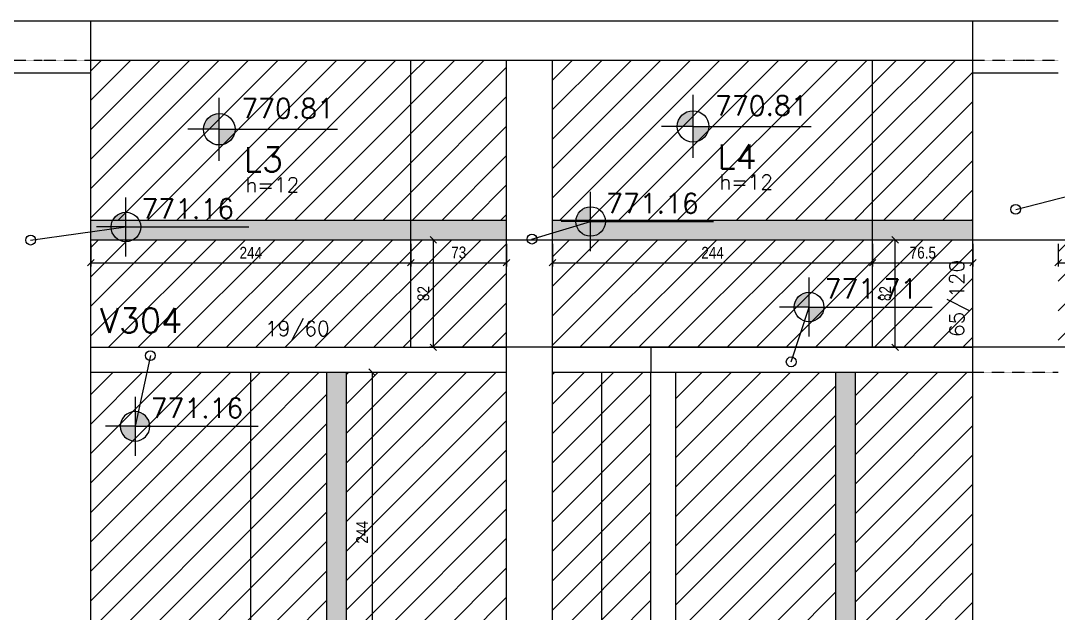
# Model space of a CAD drawing. Extents: x 8513 to 14085, y 1849 to 10799.
# Drawn here: x 10221 to 11012, y 5538 to 5990 of the extents above; entities that cross this region are included whole.
import ezdxf

# ---------------------------------------------------------------- set-up
doc = ezdxf.new("R2010")
doc.units = 0
doc.linetypes.add('FA_Tracejado', pattern=[0.25, 0.15, -0.1])
for name, color, linetype in [('COTA', 241, 'Continuous'), ('Painéis', 200, 'Continuous'), ('Pilares', 5, 'Continuous'), ('VIGAS', 3, 'Continuous'), ('Vázio', 240, 'Continuous')]:
    doc.layers.add(name, color=color, linetype=linetype)
for name, color, linetype, lineweight in [('EST-LAJE-TEXT', 7, 'Continuous', 9), ('EST-SIMB-Spot Elevations', 7, 'Continuous', 9), ('EST-VIGA-TEXT', 7, 'Continuous', 9), ('Hachura', 253, 'Continuous', 9), ('REAPROVEITAMENTO', 7, 'Continuous', 9)]:
    doc.layers.add(name, color=color, linetype=linetype, lineweight=lineweight)
doc.styles.add('COTA TECNICA-50', font='techl___.ttf', dxfattribs={"height": 9})
doc.styles.add('RomanS_IV50', font='romans_IV50.ttf', dxfattribs={"height": 11.25})
doc.styles.add('RomanS_IV50_B', font='', dxfattribs={"height": 18.75})
doc.styles.add('RomanS_IV50_B_1', font='', dxfattribs={"height": 22.5})
doc.styles.get('RomanS_IV50_B').set_extended_font_data('RomanS_IV50', bold=True)
doc.styles.get('RomanS_IV50_B_1').set_extended_font_data('RomanS_IV50', bold=True)
doc.dimstyles.new('PAINEL', dxfattribs={"dimtxt": 9, "dimasz": 5, "dimexe": 3, "dimexo": 3, "dimgap": 3, "dimtad": 1, "dimdec": 1, "dimzin": 12, "dimdsep": 46, "dimtxsty": 'COTA TECNICA-50', "dimblk": 'OBLIQUE', "dimcen": 0, "dimclrd": 4, "dimclre": 4, "dimclrt": 1, "dimadec": 1, "dimazin": 3, "dimtfac": 1, "dimtdec": 1, "dimtmove": 0, "dimatfit": 3, "dimldrblk": 'OBLIQUE', "dimfxl": 1, "dimtolj": 1, "dimtzin": 12, "dimarcsym": 0})
pattern_1 = [(45, (-181390.063, -29748.07), (-11.2253202, 11.2253202), [])]

# ---------------------------------------------------------------- blocks, each defined once
blk = doc.blocks.new('FA_Floor_TAG_SURVEY_R01 - NIV_TIT_H_TXT1__TXT2_Menor-2303205-BUSINESS')
at = {"layer": 'EST-LAJE-TEXT'}
h = blk.add_hatch(color=256, dxfattribs=at)
edge = h.paths.add_edge_path(flags=0)
edge.add_line((-0.28, 0.565), (-0.28, 0.405))
edge.add_line((-0.28, 0.405), (-0.44, 0.405))
edge.add_arc((-0.28, 0.405), 0.16, 90, 180, ccw=False)
h = blk.add_hatch(color=256, dxfattribs=at)
edge = h.paths.add_edge_path(flags=0)
edge.add_arc((-0.28, 0.405), 0.16, -90, 0, ccw=False)
edge.add_line((-0.28, 0.245), (-0.28, 0.405))
edge.add_line((-0.28, 0.405), (-0.12, 0.405))
for p, q in [((-0.28, 0.085), (-0.28, 0.725)), ((-0.28, 0.405), (-0.6, 0.405)), ((-0.28, 0.405), (0.92, 0.405))]:
    blk.add_line(p, q, dxfattribs=at)
blk.add_circle((-0.28, 0.405), 0.16, dxfattribs=at)
blk = doc.blocks.new('Spot Elevations - Nivel_Planta_MENOR-2363178-BUSINESS')
at = {"layer": 'EST-SIMB-Spot Elevations'}
h = blk.add_hatch(color=256, dxfattribs=at)
edge = h.paths.add_edge_path(flags=0)
edge.add_line((0, 0), (-0.15, 0))
edge.add_arc((0, 0), 0.15, 90, 180, ccw=False)
edge.add_line((0, 0.15), (0, 0))
h = blk.add_hatch(color=256, dxfattribs=at)
edge = h.paths.add_edge_path(flags=0)
edge.add_line((0, 0), (0.15, 0))
edge.add_arc((0, 0), 0.15, 270, 360, ccw=False)
edge.add_line((0, -0.15), (0, 0))
for p, q in [((0, -0.3), (0, 0.3)), ((0, 0), (1.25, 0)), ((0, 0), (-0.3, 0))]:
    blk.add_line(p, q, dxfattribs=at)
blk.add_circle((0, 0), 0.15, dxfattribs=at)
blk = doc.blocks.new('_Oblique')
at = {"color": 0, "linetype": 'ByBlock', "lineweight": -2}
blk.add_line((-0.5, -0.5), (0.5, 0.5), dxfattribs=at)
blk = doc.blocks.new('*D788')
at = {"layer": 'COTA', "color": 4, "lineweight": -2, "transparency": 16777216}
for p, q in [((10274.51, 5820.01), (10274.51, 5802.55)), ((10518.52, 5820.01), (10518.52, 5802.55)), ((10274.51, 5805.55), (10518.52, 5805.55))]:
    blk.add_line(p, q, dxfattribs=at)
at = {"layer": 'Defpoints', "color": 0, "transparency": 16777216}
for p in [(10274.51, 5823.01), (10518.52, 5823.01), (10518.52, 5805.55)]:
    blk.add_point(p, dxfattribs=at)
at = {"layer": 'COTA', "color": 4, "lineweight": -2, "transparency": 16777216, "xscale": 5, "yscale": 5, "zscale": 5, "rotation": 180}
blk.add_blockref('_Oblique', (10274.51, 5805.55), dxfattribs=at)
at = {"layer": 'COTA', "color": 4, "lineweight": -2, "transparency": 16777216, "xscale": 5, "yscale": 5, "zscale": 5}
blk.add_blockref('_Oblique', (10518.52, 5805.55), dxfattribs=at)
at = {"layer": 'COTA', "color": 1, "transparency": 16777216, "insert": (10396.52, 5813.11), "char_height": 9, "attachment_point": 5, "style": 'COTA TECNICA-50'}
blk.add_mtext('\\A1;244', dxfattribs=at)
blk = doc.blocks.new('*D789')
at = {"layer": 'COTA', "color": 4, "lineweight": -2, "transparency": 16777216}
for p, q in [((10518.52, 5820.01), (10518.52, 5802.55)), ((10591.51, 5820.01), (10591.51, 5802.55)), ((10518.52, 5805.55), (10591.51, 5805.55))]:
    blk.add_line(p, q, dxfattribs=at)
at = {"layer": 'Defpoints', "color": 0, "transparency": 16777216}
for p in [(10518.52, 5823.01), (10591.51, 5823.01), (10591.51, 5805.55)]:
    blk.add_point(p, dxfattribs=at)
at = {"layer": 'COTA', "color": 4, "lineweight": -2, "transparency": 16777216, "xscale": 5, "yscale": 5, "zscale": 5, "rotation": 180}
blk.add_blockref('_Oblique', (10518.52, 5805.55), dxfattribs=at)
at = {"layer": 'COTA', "color": 4, "lineweight": -2, "transparency": 16777216, "xscale": 5, "yscale": 5, "zscale": 5}
blk.add_blockref('_Oblique', (10591.51, 5805.55), dxfattribs=at)
at = {"layer": 'COTA', "color": 1, "transparency": 16777216, "insert": (10555.02, 5813.25), "char_height": 9, "attachment_point": 5, "style": 'COTA TECNICA-50'}
blk.add_mtext('\\A1;73', dxfattribs=at)
blk = doc.blocks.new('*D790')
at = {"layer": 'COTA', "color": 4, "lineweight": -2, "transparency": 16777216}
for p, q in [((10626.51, 5820.01), (10626.51, 5802.55)), ((10870.52, 5820.01), (10870.52, 5802.55)), ((10626.51, 5805.55), (10870.52, 5805.55))]:
    blk.add_line(p, q, dxfattribs=at)
at = {"layer": 'Defpoints', "color": 0, "transparency": 16777216}
for p in [(10626.51, 5823.01), (10870.52, 5823.01), (10870.52, 5805.55)]:
    blk.add_point(p, dxfattribs=at)
at = {"layer": 'COTA', "color": 4, "lineweight": -2, "transparency": 16777216, "xscale": 5, "yscale": 5, "zscale": 5, "rotation": 180}
blk.add_blockref('_Oblique', (10626.51, 5805.55), dxfattribs=at)
at = {"layer": 'COTA', "color": 4, "lineweight": -2, "transparency": 16777216, "xscale": 5, "yscale": 5, "zscale": 5}
blk.add_blockref('_Oblique', (10870.52, 5805.55), dxfattribs=at)
at = {"layer": 'COTA', "color": 1, "transparency": 16777216, "insert": (10748.52, 5813.11), "char_height": 9, "attachment_point": 5, "style": 'COTA TECNICA-50'}
blk.add_mtext('\\A1;244', dxfattribs=at)
blk = doc.blocks.new('*D791')
at = {"layer": 'COTA', "color": 4, "lineweight": -2, "transparency": 16777216}
for p, q in [((10870.52, 5820.01), (10870.52, 5802.55)), ((10947.01, 5820.01), (10947.01, 5802.55)), ((10870.52, 5805.55), (10947.01, 5805.55))]:
    blk.add_line(p, q, dxfattribs=at)
at = {"layer": 'Defpoints', "color": 0, "transparency": 16777216}
for p in [(10870.52, 5823.01), (10947.01, 5823.01), (10947.01, 5805.55)]:
    blk.add_point(p, dxfattribs=at)
at = {"layer": 'COTA', "color": 4, "lineweight": -2, "transparency": 16777216, "xscale": 5, "yscale": 5, "zscale": 5, "rotation": 180}
blk.add_blockref('_Oblique', (10870.52, 5805.55), dxfattribs=at)
at = {"layer": 'COTA', "color": 4, "lineweight": -2, "transparency": 16777216, "xscale": 5, "yscale": 5, "zscale": 5}
blk.add_blockref('_Oblique', (10947.01, 5805.55), dxfattribs=at)
at = {"layer": 'COTA', "color": 1, "transparency": 16777216, "insert": (10908.77, 5813.15), "char_height": 9, "attachment_point": 5, "style": 'COTA TECNICA-50'}
blk.add_mtext('\\A1;76.5', dxfattribs=at)
blk = doc.blocks.new('*D792')
at = {"layer": 'COTA', "color": 4, "lineweight": -2, "transparency": 16777216}
for p, q in [((11012.01, 5820.01), (11012.01, 5802.55)), ((11256.01, 5820.01), (11256.01, 5802.55)), ((11012.01, 5805.55), (11256.01, 5805.55))]:
    blk.add_line(p, q, dxfattribs=at)
at = {"layer": 'Defpoints', "color": 0, "transparency": 16777216}
for p in [(11012.01, 5823.01), (11256.01, 5823.01), (11256.01, 5805.55)]:
    blk.add_point(p, dxfattribs=at)
at = {"layer": 'COTA', "color": 4, "lineweight": -2, "transparency": 16777216, "xscale": 5, "yscale": 5, "zscale": 5, "rotation": 180}
blk.add_blockref('_Oblique', (11012.01, 5805.55), dxfattribs=at)
at = {"layer": 'COTA', "color": 4, "lineweight": -2, "transparency": 16777216, "xscale": 5, "yscale": 5, "zscale": 5}
blk.add_blockref('_Oblique', (11256.01, 5805.55), dxfattribs=at)
at = {"layer": 'COTA', "color": 1, "transparency": 16777216, "insert": (11134.01, 5813.11), "char_height": 9, "attachment_point": 5, "style": 'COTA TECNICA-50'}
blk.add_mtext('\\A1;244', dxfattribs=at)
blk = doc.blocks.new('*D808')
at = {"layer": 'COTA', "color": 4, "lineweight": -2, "transparency": 16777216}
for p, q in [((10873.52, 5823.01), (10890.69, 5823.01)), ((10887.69, 5741.01), (10887.69, 5823.01)), ((12348.01, 5741.01), (10884.69, 5741.01))]:
    blk.add_line(p, q, dxfattribs=at)
at = {"layer": 'Defpoints', "color": 0, "transparency": 16777216}
for p in [(10870.52, 5823.01), (10887.69, 5823.01), (12351.01, 5741.01)]:
    blk.add_point(p, dxfattribs=at)
at = {"layer": 'COTA', "color": 4, "lineweight": -2, "transparency": 16777216, "xscale": 5, "yscale": 5, "zscale": 5}
for p, rotation in [((10887.69, 5823.01), 90), ((10887.69, 5741.01), 270)]:
    blk.add_blockref('_Oblique', p, dxfattribs=dict(at, rotation=rotation))
at = {"layer": 'COTA', "color": 1, "transparency": 16777216, "insert": (10880.1, 5782.01), "char_height": 9, "attachment_point": 5, "rotation": 90, "style": 'COTA TECNICA-50'}
blk.add_mtext('\\A1;82', dxfattribs=at)
blk = doc.blocks.new('*D809')
at = {"layer": 'COTA', "color": 4, "lineweight": -2, "transparency": 16777216}
for p, q in [((12368.18, 5823.01), (12368.18, 5838.01)), ((12371.18, 5838.01), (12371.18, 5838.01)), ((10873.52, 5823.01), (12371.18, 5823.01))]:
    blk.add_line(p, q, dxfattribs=at)
at = {"layer": 'Defpoints', "color": 0, "transparency": 16777216}
for p in [(12368.18, 5838.01), (12368.18, 5838.01), (10870.52, 5823.01)]:
    blk.add_point(p, dxfattribs=at)
at = {"layer": 'COTA', "color": 4, "lineweight": -2, "transparency": 16777216, "xscale": 5, "yscale": 5, "zscale": 5}
for p, rotation in [((12368.18, 5838.01), 90), ((12368.18, 5823.01), 270)]:
    blk.add_blockref('_Oblique', p, dxfattribs=dict(at, rotation=rotation))
at = {"layer": 'COTA', "color": 1, "transparency": 16777216, "insert": (12360.58, 5830.51), "char_height": 9, "attachment_point": 5, "rotation": 90, "style": 'COTA TECNICA-50'}
blk.add_mtext('\\A1;15', dxfattribs=at)
blk = doc.blocks.new('*D811')
at = {"layer": 'COTA', "color": 4, "lineweight": -2, "transparency": 16777216}
for p, q in [((10521.52, 5823.01), (10538.69, 5823.01)), ((10535.69, 5741.01), (10535.69, 5823.01)), ((12348.01, 5741.01), (10532.69, 5741.01))]:
    blk.add_line(p, q, dxfattribs=at)
at = {"layer": 'Defpoints', "color": 0, "transparency": 16777216}
for p in [(10518.52, 5823.01), (10535.69, 5823.01), (12351.01, 5741.01)]:
    blk.add_point(p, dxfattribs=at)
at = {"layer": 'COTA', "color": 4, "lineweight": -2, "transparency": 16777216, "xscale": 5, "yscale": 5, "zscale": 5}
for p, rotation in [((10535.69, 5823.01), 90), ((10535.69, 5741.01), 270)]:
    blk.add_blockref('_Oblique', p, dxfattribs=dict(at, rotation=rotation))
at = {"layer": 'COTA', "color": 1, "transparency": 16777216, "insert": (10528.1, 5782.01), "char_height": 9, "attachment_point": 5, "rotation": 90, "style": 'COTA TECNICA-50'}
blk.add_mtext('\\A1;82', dxfattribs=at)
blk = doc.blocks.new('*D812')
at = {"layer": 'COTA', "color": 4, "lineweight": -2, "transparency": 16777216}
for p, q in [((12368.18, 5823.01), (12368.18, 5838.01)), ((12371.18, 5838.01), (12371.18, 5838.01)), ((10521.52, 5823.01), (12371.18, 5823.01))]:
    blk.add_line(p, q, dxfattribs=at)
at = {"layer": 'Defpoints', "color": 0, "transparency": 16777216}
for p in [(12368.18, 5838.01), (12368.18, 5838.01), (10518.52, 5823.01)]:
    blk.add_point(p, dxfattribs=at)
at = {"layer": 'COTA', "color": 4, "lineweight": -2, "transparency": 16777216, "xscale": 5, "yscale": 5, "zscale": 5}
for p, rotation in [((12368.18, 5838.01), 90), ((12368.18, 5823.01), 270)]:
    blk.add_blockref('_Oblique', p, dxfattribs=dict(at, rotation=rotation))
at = {"layer": 'COTA', "color": 1, "transparency": 16777216, "insert": (12360.58, 5830.51), "char_height": 9, "attachment_point": 5, "rotation": 90, "style": 'COTA TECNICA-50'}
blk.add_mtext('\\A1;15', dxfattribs=at)
blk = doc.blocks.new('*D750')
at = {"layer": 'COTA', "color": 4, "lineweight": -2, "transparency": 16777216}
for p, q in [((10472.51, 5722.01), (10491.94, 5722.01)), ((10488.94, 5722.01), (10488.94, 5478.01)), ((10472.51, 5478.01), (10491.94, 5478.01))]:
    blk.add_line(p, q, dxfattribs=at)
at = {"layer": 'Defpoints', "color": 0, "transparency": 16777216}
for p in [(10469.51, 5722.01), (10469.51, 5478.01), (10488.94, 5478.01)]:
    blk.add_point(p, dxfattribs=at)
at = {"layer": 'COTA', "color": 4, "lineweight": -2, "transparency": 16777216, "xscale": 5, "yscale": 5, "zscale": 5}
for p, rotation in [((10488.94, 5722.01), 90), ((10488.94, 5478.01), 270)]:
    blk.add_blockref('_Oblique', p, dxfattribs=dict(at, rotation=rotation))
at = {"layer": 'COTA', "color": 1, "transparency": 16777216, "insert": (10481.38, 5600.01), "char_height": 9, "attachment_point": 5, "rotation": 90, "style": 'COTA TECNICA-50'}
blk.add_mtext('\\A1;244', dxfattribs=at)

msp = doc.modelspace()

# ---------------------------------------------------------------- hatches: boundary and pattern name
at = {"layer": 'Hachura'}
h = msp.add_hatch(color=256, dxfattribs=at)
h.paths.add_polyline_path([(10591.51, 5823.01), (10591.51, 5838.01), (10518.52, 5838.01), (10518.52, 5823.01)])
h.paths.add_polyline_path([(10518.52, 5823.01), (10518.52, 5838.01), (10274.51, 5838.01), (10274.51, 5823.01)])
h = msp.add_hatch(color=256, dxfattribs=at)
h.paths.add_polyline_path([(10626.51, 5838.01), (10626.51, 5823.01), (10870.52, 5823.01), (10870.52, 5838.01)])
h.paths.add_polyline_path([(10947.01, 5823.01), (10947.01, 5838.01), (10870.52, 5838.01), (10870.52, 5823.01)])
h = msp.add_hatch(color=256, dxfattribs=at)
h.paths.add_polyline_path([(10454.51, 5478.01), (10469.51, 5478.01), (10469.51, 5722.01), (10454.51, 5722.01)])
h.paths.add_polyline_path([(10469.51, 5478.01), (10454.51, 5478.01), (10454.51, 5234.01), (10469.51, 5234.01)])
h.paths.add_polyline_path([(10469.51, 5189.51), (10454.51, 5189.51), (10454.51, 4962.51), (10469.51, 4962.51)])
h = msp.add_hatch(color=256, dxfattribs=at)
h.paths.add_polyline_path([(10857.51, 5478.01), (10842.51, 5478.01), (10842.51, 5265.2), (10857.51, 5265.2)])
h.paths.add_polyline_path([(10857.51, 5265.2), (10842.51, 5265.2), (10842.51, 5234.01), (10857.51, 5234.01)])
h.paths.add_polyline_path([(10857.51, 5722.01), (10842.51, 5722.01), (10842.51, 5478.01), (10857.51, 5478.01)])
at = {"layer": 'REAPROVEITAMENTO'}
h = msp.add_hatch(dxfattribs=at)
h.set_pattern_fill('ANSI31', color=251, scale=5, style=0)
h.set_pattern_definition(pattern_1)
h.paths.add_polyline_path([(9530.51, 5838.01), (9530.51, 5772.01), (9774.51, 5772.01), (9774.51, 5838.01)])
h.paths.add_polyline_path([(9809.51, 5838.01), (9809.51, 5772.01), (10053.51, 5772.01), (10053.51, 5838.01)])
h.paths.add_polyline_path([(10053.51, 5838.01), (10053.51, 5772.01), (10209.51, 5772.01), (10209.51, 5838.01)])
h.paths.add_polyline_path([(10209.51, 5838.01), (10209.51, 5950.01), (10209.51, 5960.01), (10053.51, 5960.01), (10053.51, 5838.01)])
h.paths.add_polyline_path([(10518.52, 5741.01), (10518.52, 5823.01), (10274.51, 5823.01), (10274.51, 5741.01)])
h.paths.add_polyline_path([(10518.52, 5741.01), (10591.51, 5741.01), (10591.51, 5823.01), (10518.52, 5823.01)])
h.paths.add_polyline_path([(10591.51, 5960.01), (10518.52, 5960.01), (10518.52, 5838.01), (10591.51, 5838.01)])
h.paths.add_polyline_path([(10870.52, 5741.01), (10870.52, 5823.01), (10626.51, 5823.01), (10626.51, 5741.01)])
h.paths.add_polyline_path([(10947.01, 5741.01), (10947.01, 5823.01), (10870.52, 5823.01), (10870.52, 5741.01)])
h.paths.add_polyline_path([(10947.01, 5950.01), (10947.01, 5960.01), (10870.52, 5960.01), (10870.52, 5838.01), (10947.01, 5838.01)])
h.paths.add_polyline_path([(11687.01, 5838.01), (11687.01, 5950.01), (11687.01, 5960.01), (11500.01, 5960.01), (11500.01, 5838.01)])
h.paths.add_polyline_path([(11687.01, 5741.01), (11687.01, 5823.01), (11500.01, 5823.01), (11500.01, 5741.01)])
h.paths.add_polyline_path([(11256.01, 5823.01), (11256.01, 5741.01), (11500.01, 5741.01), (11500.01, 5823.01)])
h.paths.add_polyline_path([(11236.01, 5741.01), (11256.01, 5741.01), (11256.01, 5823.01), (11012.01, 5823.01), (11012.01, 5741.01)])
h.paths.add_polyline_path([(11996.01, 5823.01), (11752.01, 5823.01), (11752.01, 5741.01), (11996.01, 5741.01)])
h.paths.add_polyline_path([(12072.01, 5960.01), (11996.01, 5960.01), (11996.01, 5838.01), (12072.01, 5838.01)])
h.paths.add_polyline_path([(12072.01, 5823.01), (11996.01, 5823.01), (11996.01, 5741.01), (12072.01, 5741.01)])
h.paths.add_polyline_path([(12351.01, 5741.01), (12351.01, 5823.01), (12107.01, 5823.01), (12107.01, 5741.01)])
h.paths.add_polyline_path([(12427.01, 5823.01), (12351.01, 5823.01), (12351.01, 5741.01), (12427.01, 5741.01)])
h.paths.add_polyline_path([(12427.01, 5950.01), (12427.01, 5960.01), (12351.01, 5960.01), (12351.01, 5838.01), (12427.01, 5838.01)])
h = msp.add_hatch(dxfattribs=at)
h.set_pattern_fill('ANSI31', color=251, scale=5, style=0)
h.set_pattern_definition(pattern_1)
h.paths.add_polyline_path([(10870.52, 5838.01), (10870.52, 5960.01), (10626.51, 5960.01), (10626.51, 5838.01)])
h.paths.add_polyline_path([(10274.51, 5960.01), (10274.51, 5950.01), (10274.51, 5838.01), (10518.52, 5838.01), (10518.52, 5960.01)])
h.paths.add_polyline_path([(10053.51, 5838.01), (10053.51, 5960.01), (9809.51, 5960.01), (9809.51, 5838.01)])
h.paths.add_polyline_path([(9774.51, 5838.01), (9774.51, 5960.01), (9530.51, 5960.01), (9530.51, 5838.01)])
h = msp.add_hatch(dxfattribs=at)
h.set_pattern_fill('ANSI31', color=251, scale=5, style=0)
h.set_pattern_definition(pattern_1)
h.paths.add_polyline_path([(10454.51, 5722.01), (10396.51, 5722.01), (10396.51, 5478.01), (10454.51, 5478.01)])
h.paths.add_polyline_path([(10396.51, 5234.01), (10454.51, 5234.01), (10454.51, 5478.01), (10396.51, 5478.01)])
h.paths.add_polyline_path([(10396.51, 5189.51), (10274.51, 5189.51), (10274.51, 4962.51), (10396.51, 4962.51)])
h.paths.add_polyline_path([(10396.51, 4962.51), (10454.51, 4962.51), (10454.51, 5189.51), (10396.51, 5189.51)])
h.paths.add_polyline_path([(10591.51, 5189.51), (10469.51, 5189.51), (10469.51, 4962.51), (10591.51, 4962.51)])
h.paths.add_polyline_path([(10842.51, 5189.51), (10720.51, 5189.51), (10720.51, 4962.51), (10842.51, 4962.51)])
h.paths.add_polyline_path([(10947.01, 5189.51), (10857.51, 5189.51), (10857.51, 4962.51), (10947.01, 4962.51)])
h.paths.add_polyline_path([(10947.01, 5478.01), (10857.51, 5478.01), (10857.51, 5234.01), (10947.01, 5234.01)])
h.paths.add_polyline_path([(10947.01, 5722.01), (10857.51, 5722.01), (10857.51, 5478.01), (10947.01, 5478.01)])
h.paths.add_polyline_path([(10626.51, 4962.51), (10664.01, 4962.51), (10664.01, 5112.01), (10626.51, 5112.01)])
h.paths.add_polyline_path([(10664.01, 5234.01), (10626.51, 5234.01), (10626.51, 5112.01), (10664.01, 5112.01)])
h.paths.add_polyline_path([(10626.51, 5234.01), (10664.01, 5234.01), (10664.01, 5478.01), (10626.51, 5478.01)])
h.paths.add_polyline_path([(10626.51, 5478.01), (10664.01, 5478.01), (10664.01, 5722.01), (10626.51, 5722.01)])
h.paths.add_polyline_path([(10664.01, 5478.01), (10701.51, 5478.01), (10701.51, 5722.01), (10664.01, 5722.01)])
h.paths.add_polyline_path([(10701.51, 5478.01), (10664.01, 5478.01), (10664.01, 5234.01), (10701.51, 5234.01)])
h.paths.add_polyline_path([(10664.01, 5112.01), (10701.51, 5112.01), (10701.51, 5234.01), (10664.01, 5234.01)])
h.paths.add_polyline_path([(10664.01, 4962.51), (10701.51, 4962.51), (10701.51, 5112.01), (10664.01, 5112.01)])
h = msp.add_hatch(dxfattribs=at)
h.set_pattern_fill('ANSI31', color=251, scale=5, style=0)
h.set_pattern_definition(pattern_1)
h.paths.add_polyline_path([(10274.51, 5478.01), (10396.51, 5478.01), (10396.51, 5722.01), (10274.51, 5722.01)])
h.paths.add_polyline_path([(10469.51, 5478.01), (10591.51, 5478.01), (10591.51, 5722.01), (10469.51, 5722.01)])
h.paths.add_polyline_path([(10591.51, 5478.01), (10469.51, 5478.01), (10469.51, 5234.01), (10591.51, 5234.01)])
h.paths.add_polyline_path([(10396.51, 5478.01), (10274.51, 5478.01), (10274.51, 5234.01), (10396.51, 5234.01)])
h = msp.add_hatch(dxfattribs=at)
h.set_pattern_fill('ANSI31', color=251, scale=5, style=0)
h.set_pattern_definition(pattern_1)
h.paths.add_polyline_path([(10720.51, 5478.01), (10842.51, 5478.01), (10842.51, 5722.01), (10720.51, 5722.01)])
h.paths.add_polyline_path([(10842.51, 5478.01), (10720.51, 5478.01), (10720.51, 5234.01), (10842.51, 5234.01)])

# ---------------------------------------------------------------- linework, layer by layer
at = {"layer": 'EST-SIMB-Spot Elevations'}
for p, q in [((10979.61, 5846.21), (11054.48, 5865.2)), ((10610.85, 5823.53), (10655.55, 5836.94)), ((10228.68, 5822.74), (10301.32, 5832.8)), ((10808.47, 5729.95), (10822.07, 5771.73)), ((10319.98, 5734.67), (10308.31, 5680.78))]:
    msp.add_line(p, q, dxfattribs=at)
for centre in [(10979.61, 5846.21), (10228.68, 5822.74), (10610.85, 5823.53), (10319.98, 5734.67), (10808.47, 5729.95)]:
    msp.add_circle(centre, 3.75, dxfattribs=at)
at = {"layer": 'Painéis', "ltscale": 70}
for p, q in [((10518.52, 5741.01), (10518.52, 5960.01)), ((10870.52, 5741.01), (10870.52, 5960.01)), ((10274.51, 5838.01), (10591.51, 5838.01)), ((10626.51, 5838.01), (10947.01, 5838.01)), ((10274.51, 5823.01), (10591.51, 5823.01)), ((10626.51, 5823.01), (10947.01, 5823.01)), ((10396.51, 4962.51), (10396.51, 5722.01)), ((10454.51, 5234.01), (10454.51, 5722.01)), ((10469.51, 4962.51), (10469.51, 5722.01)), ((10664.01, 4962.51), (10664.01, 5722.01)), ((10842.51, 4962.51), (10842.51, 5722.01)), ((10857.51, 5234.01), (10857.51, 5722.01))]:
    msp.add_line(p, q, dxfattribs=at)
at = {"layer": 'Pilares', "color": 5}
for p, q in [((10209.51, 5990.01), (10274.51, 5990.01)), ((10274.51, 5950.01), (10274.51, 5990.01)), ((10947.01, 5950.01), (10947.01, 5990.01)), ((10947.01, 5990.01), (11012.01, 5990.01)), ((10274.51, 5950.01), (10209.51, 5950.01)), ((11012.01, 5950.01), (10947.01, 5950.01))]:
    msp.add_line(p, q, dxfattribs=at)
at = {"layer": 'VIGAS', "color": 3}
for p, q in [((10274.51, 5990.01), (10947.01, 5990.01)), ((10274.51, 5960.01), (10947.01, 5960.01)), ((10591.51, 4271.51), (10591.51, 5960.01)), ((10626.51, 4271.51), (10626.51, 5960.01)), ((10274.51, 4309.51), (10274.51, 5950.01)), ((10947.01, 5737.51), (10947.01, 5950.01)), ((10274.51, 5741.01), (10591.51, 5741.01)), ((10626.51, 5741.01), (10947.01, 5741.01)), ((10947.01, 4962.51), (10947.01, 5737.51)), ((10274.51, 5722.01), (10591.51, 5722.01)), ((10626.51, 5722.01), (10701.51, 5722.01)), ((10701.51, 4962.51), (10701.51, 5722.01)), ((10701.51, 5722.01), (10947.01, 5722.01)), ((10720.51, 4962.51), (10720.51, 5722.01))]:
    msp.add_line(p, q, dxfattribs=at)
at = {"layer": 'VIGAS', "color": 3, "linetype": 'FA_Tracejado', "lineweight": 20}
for p, q in [((10209.51, 5960.01), (10237.38, 5960.01)), ((10237.38, 5960.01), (10274.51, 5960.01)), ((10947.02, 5960.01), (10987.38, 5960.01)), ((10987.38, 5960.01), (11012.01, 5960.01)), ((10979.51, 5741.01), (10947.01, 5741.01)), ((11012.01, 5741.01), (10979.51, 5741.01)), ((10947.01, 5722.01), (10979.51, 5722.01)), ((10979.51, 5722.01), (11012.01, 5722.01))]:
    msp.add_line(p, q, dxfattribs=at)
at = {"layer": 'Vázio'}
msp.add_line((10701.51, 5741.01), (10701.51, 5722.01), dxfattribs=at)

# ---------------------------------------------------------------- block references
at = {"layer": 'EST-LAJE-TEXT', "xscale": 74.99999999999996, "yscale": 74.99999999999996, "zscale": 74.99999999999996}
for p in [(10754.65, 5879.06), (10393.49, 5876.9)]:
    msp.add_blockref('FA_Floor_TAG_SURVEY_R01 - NIV_TIT_H_TXT1__TXT2_Menor-2303205-BUSINESS', p, dxfattribs=at)
at = {"layer": 'EST-SIMB-Spot Elevations', "xscale": 74.99999999999996, "yscale": 74.99999999999996, "zscale": 74.99999999999996}
for p in [(10301.32, 5832.8), (10655.55, 5836.94), (10822.07, 5771.73)]:
    msp.add_blockref('Spot Elevations - Nivel_Planta_MENOR-2363178-BUSINESS', p, dxfattribs=at)
at = {"layer": 'EST-SIMB-Spot Elevations', "extrusion": (0, 0, -1), "xscale": 74.99999999999996, "yscale": 74.99999999999996, "zscale": 74.99999999999996, "rotation": 180}
msp.add_blockref('Spot Elevations - Nivel_Planta_MENOR-2363178-BUSINESS', (-10308.31, 5680.78), dxfattribs=at)

# ---------------------------------------------------------------- texts
at = {"layer": 'EST-LAJE-TEXT', "lineweight": 30, "attachment_point": 1}
for s, insert, char_height, width, style in [('770.81', (10750.35, 5932.78), 15, 99.8101, 'RomanS_IV50_B'), ('770.81', (10389.19, 5930.62), 15, 99.8101, 'RomanS_IV50_B'), ('h=12', (10392.42, 5870.5), 11.25, 58.924, 'RomanS_IV50'), ('h=12', (10753.58, 5872.67), 11.25, 58.924, 'RomanS_IV50')]:
    msp.add_mtext(s, dxfattribs=dict(at, insert=insert, char_height=char_height, width=width, style=style))
at = {"layer": 'EST-LAJE-TEXT', "lineweight": 50, "char_height": 18.75, "width": 40.8861, "attachment_point": 1, "style": 'RomanS_IV50_B_1'}
for s, insert in [('L3', (10391.29, 5893.57)), ('L4', (10752.45, 5895.73))]:
    msp.add_mtext(s, dxfattribs=dict(at, insert=insert))
at = {"layer": 'EST-SIMB-Spot Elevations', "char_height": 15, "width": 97.7561, "attachment_point": 1, "line_spacing_factor": 0.982397, "style": 'RomanS_IV50_B'}
for s, insert in [('771.16', (10313.08, 5854.18)), ('771.16', (10667.32, 5858.33)), ('771.71', (10833.84, 5793.12)), ('771.16', (10320.08, 5702.17))]:
    msp.add_mtext(s, dxfattribs=dict(at, insert=insert))
at = {"layer": 'EST-VIGA-TEXT', "lineweight": 30, "insert": (10929.15, 5748.88), "char_height": 11.25, "width": 84.1772, "attachment_point": 1, "rotation": 90, "style": 'RomanS_IV50'}
msp.add_mtext('65/120', dxfattribs=at)
at = {"layer": 'EST-VIGA-TEXT', "lineweight": 50, "insert": (10281.56, 5770.89), "char_height": 18.75, "width": 88.9873, "attachment_point": 1, "style": 'RomanS_IV50_B_1'}
msp.add_mtext('V304', dxfattribs=at)
at = {"layer": 'EST-VIGA-TEXT', "lineweight": 30, "insert": (10407.39, 5760.89), "char_height": 11.25, "width": 70.3481, "attachment_point": 1, "style": 'RomanS_IV50'}
msp.add_mtext('19/60', dxfattribs=at)

# ---------------------------------------------------------------- dimensions: what is measured, and where the dimension line sits
at = {"layer": 'COTA'}
for p1, picture in [((10518.52, 5823.01), '*D812'), ((10870.52, 5823.01), '*D809')]:
    dim = msp.add_linear_dim(base=(12368.18, 5838.01), p1=p1, p2=(12368.18, 5838.01), angle=90, dimstyle='PAINEL', override={"dimtmove": 1}, dxfattribs=at)
    dim.commit()
    dim.dimension.update_dxf_attribs({"geometry": picture, "text_midpoint": (12360.58, 5830.51)})
for base, p1, p2, picture, middle in [((10518.52, 5805.55), (10274.51, 5823.01), (10518.52, 5823.01), '*D788', (10396.52, 5813.11)), ((10870.52, 5805.55), (10626.51, 5823.01), (10870.52, 5823.01), '*D790', (10748.52, 5813.11)), ((11256.01, 5805.55), (11012.01, 5823.01), (11256.01, 5823.01), '*D792', (11134.01, 5813.11))]:
    dim = msp.add_linear_dim(base=base, p1=p1, p2=p2, dimstyle='PAINEL', dxfattribs=at)
    dim.commit()
    dim.dimension.update_dxf_attribs({"geometry": picture, "text_midpoint": middle})
for base, p1, p2, picture, middle in [((10591.51, 5805.55), (10518.52, 5823.01), (10591.51, 5823.01), '*D789', (10555.02, 5813.25)), ((10947.01, 5805.55), (10870.52, 5823.01), (10947.01, 5823.01), '*D791', (10908.77, 5813.15))]:
    dim = msp.add_linear_dim(base=base, p1=p1, p2=p2, dimstyle='PAINEL', override={"dimtmove": 1}, dxfattribs=at)
    dim.commit()
    dim.dimension.update_dxf_attribs({"geometry": picture, "text_midpoint": middle})
for base, p1, p2, picture, middle in [((10535.69, 5823.01), (12351.01, 5741.01), (10518.52, 5823.01), '*D811', (10528.1, 5782.01)), ((10887.69, 5823.01), (12351.01, 5741.01), (10870.52, 5823.01), '*D808', (10880.1, 5782.01)), ((10488.94, 5478.01), (10469.51, 5722.01), (10469.51, 5478.01), '*D750', (10481.38, 5600.01))]:
    dim = msp.add_linear_dim(base=base, p1=p1, p2=p2, angle=90, dimstyle='PAINEL', dxfattribs=at)
    dim.commit()
    dim.dimension.update_dxf_attribs({"geometry": picture, "text_midpoint": middle})

doc.saveas('drawing.dxf')
